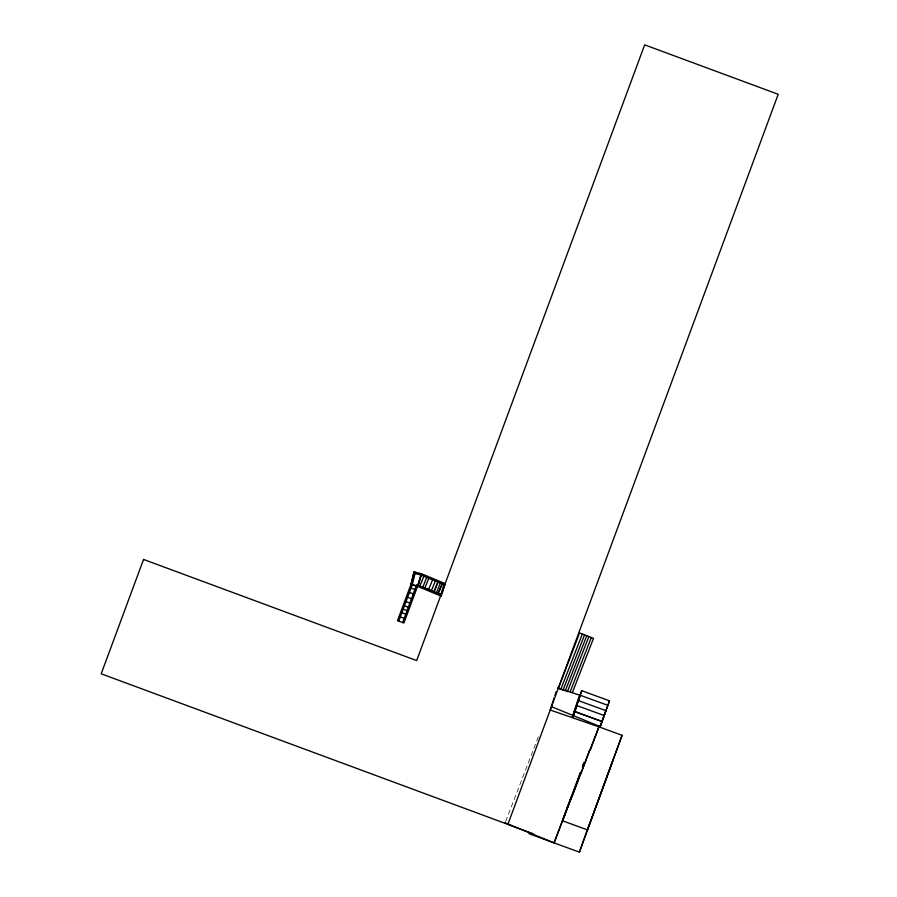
<?xml version="1.0" encoding="UTF-8"?>
<svg xmlns="http://www.w3.org/2000/svg" width="897" height="897" viewBox="0 0 897 897"><rect width="100%" height="100%" fill="white"/><g stroke="black" fill="none" stroke-linecap="round" stroke-linejoin="round"><path stroke-width="0.67" stroke-dasharray="4.49 3.36" d="M505.628 821.529L539.187 734.665"/><path stroke-width="1.35" d="M411.106 584.003L414.066 571.905L421.433 573.71L445.17 583.611L442.075 593.668M414.066 571.905L410.916 584.743L418.282 586.548L411.14 583.925L397.483 620.634L403.908 623.023L417.565 586.313L441.302 596.213L441.694 594.924L416.556 584.754L416.242 586.044L417.565 586.313M412.216 585.057L415.367 572.219M418.91 583.992L421.433 573.71L417.542 586.369M417.957 585.023L421.018 575.055M442.075 583.88L443.914 584.631L440.831 594.666L438.084 593.522L442.221 583.913L438.084 593.522M550.949 707.744L550.209 710.02L599.992 727.232L605.879 710.514M554.155 697.877L551.319 706.601L599.207 726.222L590.383 749.993M554.963 695.388L556.185 691.643M599.992 727.232L602.033 721.491L574.383 711.433L581.749 690.701L609.478 700.826L602.111 721.558L574.383 711.433L572.331 717.208L579.518 695.097L557.396 687.909M563.428 818.412L571.333 797.141M571.838 795.886L562.509 820.912M580.864 773.719L589.576 749.914M579.406 852.15L587.367 830.061L579.406 852.15L528.927 833.672M554.133 842.9L580.449 772.216M398.75 621.105L412.396 584.396M402.641 622.563L416.298 585.842M570.234 691.643L591.314 637.509M599.118 726.189L554.032 842.866L505.134 822.818M560.838 689.232L582.366 634.011M584.564 634.874L563.036 690.085L558.405 688.279L579.574 632.934L593.522 638.361L572.488 692.293M565.233 690.948L586.761 635.726M567.364 691.778L588.892 636.567M438.016 582.153L433.969 591.773L437.915 582.119L438.543 582.31M423.844 576.233L419.975 585.864M426.669 577.41L422.879 587.075M440.393 583.162L436.402 592.805L424.864 587.95L428.822 578.33M432.578 579.877L428.598 589.497M435.381 581.054L431.401 590.686M413.741 573.205L421.119 575.022M443.914 584.631L444.777 584.9L420.94 575.033M607.874 705.345L580.146 695.231L581.671 690.78M578.251 700.546L605.98 710.671M604.208 715.548L576.502 705.457M609.489 700.927L599.902 727.198L622.137 735.338L587.524 829.927L562.61 820.811M621.991 735.372L587.423 829.893L613.481 758.929M507.904 824.511L533.098 833.728M411.039 588.051L414.941 589.508M409.413 592.435L413.315 593.881M407.597 597.324L411.488 598.77M405.982 601.64L409.884 603.098M404.435 605.8L408.337 607.258M403.168 609.22L407.07 610.666M401.867 612.696L405.769 614.153M400.309 616.901L404.211 618.358M580.303 695.287L576.659 705.412L580.303 695.287M576.906 705.58L572.723 717.297L576.906 705.58M583.857 763.044L582.422 766.98L583.824 763.022M580.471 773.18L571.748 796.996L580.572 773.214M143.542 559.448L101.204 673.804L507.87 824.377L778.204 94.297L644.663 44.85L416.668 660.573L143.542 559.448"/></g></svg>
